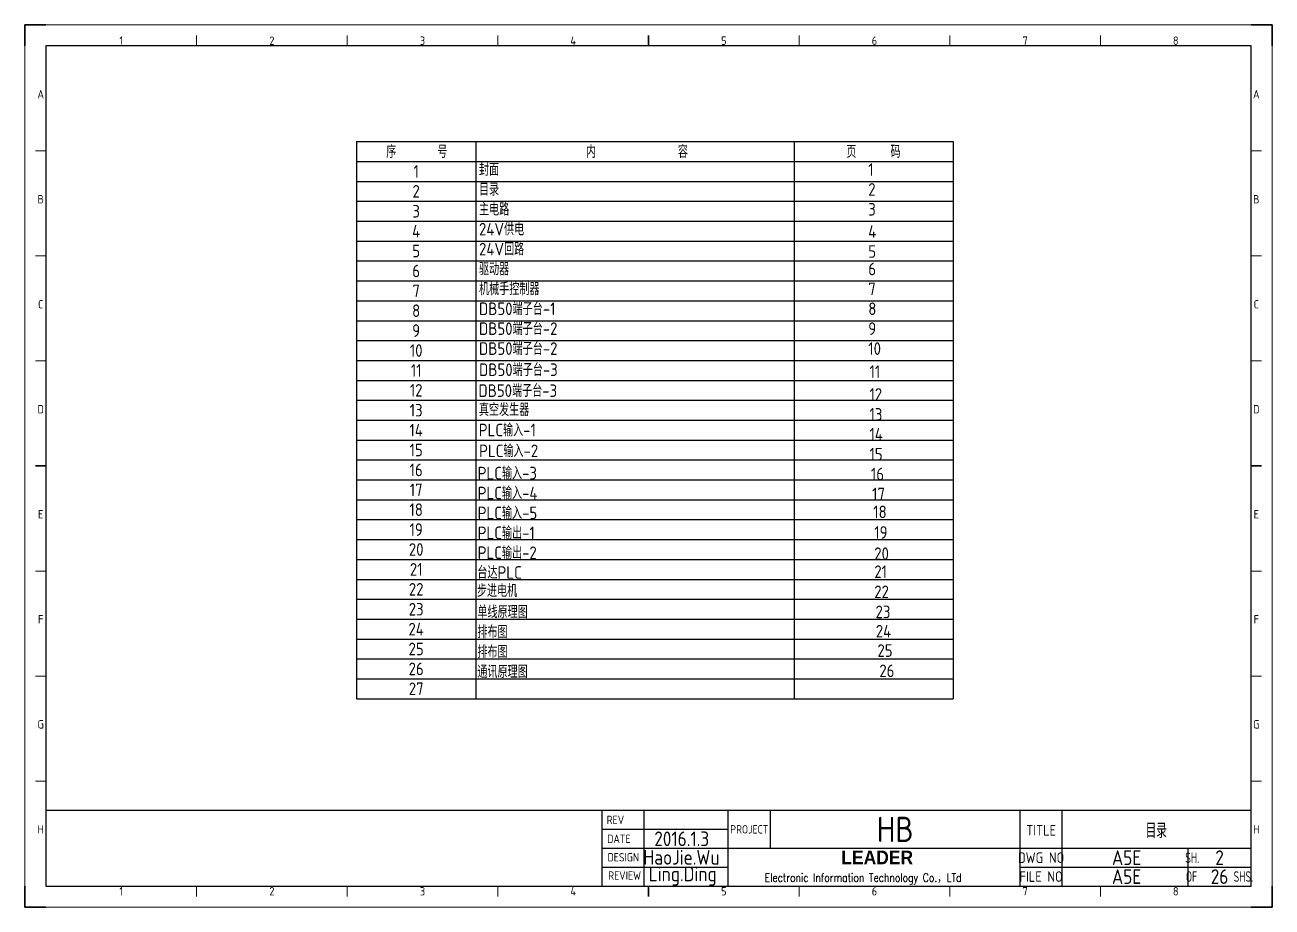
# Model space of a CAD drawing. Header units: millimetres. Extents: x -1699 to 15529, y -2130 to 61.
# Drawn here: x -1020 to -426, y -2130 to -1710 of the extents above; entities that cross this region are included whole.
import ezdxf
from ezdxf.enums import TextEntityAlignment as Align

# ---------------------------------------------------------------- set-up
doc = ezdxf.new("R2010")
doc.units = ezdxf.units.MM
doc.header["$LTSCALE"] = 10
for name, color, linetype in [('AE_BOR', 1, 'Continuous'), ('图框_标题栏属性', 1, 'Continuous'), ('图框_标题栏文字', 6, 'Continuous')]:
    doc.layers.add(name, color=color, linetype=linetype)
doc.styles.add('ACGBTS', font='ISOCP.SHX')
doc.styles.get("Standard").update_dxf_attribs({"font": 'simplex.shx', "width": 0.8, "height": 1.625, "bigfont": 'spec_bar.shx'})
doc.styles.add('工程字', font='gbenor.shx', dxfattribs={"bigfont": 'gbcbig.shx'})

# ---------------------------------------------------------------- blocks, each defined once
blk = doc.blocks.new('Border')
for p, q in [((584, 410), (10, 410)), ((10, 410), (10, 10)), ((584, 10), (584, 410)), ((10, 10), (584, 10))]:
    blk.add_line(p, q)
at = {"layer": 'AE_BOR', "color": 1, "lineweight": 30}
for p, q in [((10, 420), (0, 420)), ((0, 420), (0, 410)), ((594, 420), (584, 420)), ((594, 410), (594, 420)), ((297, 410), (297, 415)), ((5, 210), (10, 210)), ((584, 210), (589, 210)), ((0, 0), (0, 10)), ((297, 5), (297, 10)), ((594, 0), (594, 10)), ((0, 0), (10, 0)), ((594, 0), (584, 0))]:
    blk.add_line(p, q, dxfattribs=at)
at = {"layer": 'AE_BOR', "color": 1, "lineweight": 15}
for p, q in [((0, 420), (594, 420)), ((0, 0), (0, 420)), ((594, 420), (594, 0)), ((81.75, 410), (81.75, 415)), ((153.5, 410), (153.5, 415)), ((225.25, 410), (225.25, 415)), ((368.75, 410), (368.75, 415)), ((440.5, 410), (440.5, 415)), ((512.25, 410), (512.25, 415)), ((10, 360), (5, 360)), ((589, 360), (584, 360)), ((10, 310), (5, 310)), ((589, 310), (584, 310)), ((10, 260), (5, 260)), ((589, 260), (584, 260)), ((10, 160), (5, 160)), ((589, 160), (584, 160)), ((10, 110), (5, 110)), ((589, 110), (584, 110)), ((10, 60), (5, 60)), ((589, 60), (584, 60)), ((81.75, 5), (81.75, 10)), ((153.5, 5), (153.5, 10)), ((225.25, 5), (225.25, 10)), ((368.75, 5), (368.75, 10)), ((440.5, 5), (440.5, 10)), ((512.25, 5), (512.25, 10)), ((594, 0), (0, 0))]:
    blk.add_line(p, q, dxfattribs=at)
at = {"layer": 'AE_BOR', "color": 1, "lineweight": 15, "style": 'ACGBTS'}
for s, p in [('1', (45.875, 412.5)), ('2', (117.625, 412.5)), ('3', (189.375, 412.5)), ('4', (261.125, 412.5)), ('5', (332.875, 412.5)), ('6', (404.625, 412.5)), ('7', (476.375, 412.5)), ('8', (548.125, 412.5)), ('A', (7.5, 387)), ('A', (586.5, 387)), ('B', (7.5, 337)), ('B', (586.5, 337)), ('C', (7.5, 287)), ('C', (586.5, 287)), ('D', (7.5, 237)), ('D', (586.5, 237)), ('E', (7.5, 187)), ('E', (586.5, 187)), ('F', (7.5, 137)), ('F', (586.5, 137)), ('G', (7.5, 87)), ('G', (586.5, 87)), ('H', (7.5, 37)), ('H', (586.5, 37)), ('1', (45.875, 7.5)), ('2', (117.625, 7.5)), ('3', (189.375, 7.5)), ('4', (261.125, 7.5)), ('5', (332.875, 7.5)), ('6', (404.625, 7.5)), ('7', (476.375, 7.5)), ('8', (548.125, 7.5))]:
    blk.add_text(s, height=4, dxfattribs=at).set_placement(p, align=Align.MIDDLE)
blk = doc.blocks.new('TITLE3')
for p, q in [((-309, 0), (-309, 36)), ((-289, 0), (-289, 36)), ((-249, 0), (-249, 36)), ((-249, 0), (-249, 36)), ((-249, 0), (-249, 36)), ((-229, 36), (-229, 27)), ((-110, 0), (-110, 36)), ((-90, 0), (-90, 36)), ((-309, 27), (-249, 27)), ((-229, 27), (-229, 18)), ((-309, 18), (-248.01, 18)), ((-249, 18), (0, 18)), ((-30, 0), (-30, 18)), ((-309, 9), (-249, 9)), ((-110, 9), (0, 9)), ((-289, 4.18), (-289, 4.18)), ((-289, 4.18), (-289, 4.18))]:
    blk.add_line(p, q)
blk.add_lwpolyline([(-309, 36), (-574, 36), (-574, 0), (-309, 0)], close=True)
blk.add_lwpolyline([(-309, 0), (0, 0), (0, 36), (-309, 36)])
at = {"insert": (-248.01, 16.87), "char_height": 5, "attachment_point": 1}
blk.add_mtext_dynamic_manual_height_columns('\\pi52.854;{\\fArial Black|b0|i0|c0|p34;\\H1.3x;LEADER\\Fsimplex,spec_bar|c134;\\H1.0769x; }\\P\\pi16.37;{\\H0.8x;Electronic Information Technology Co.\\fSimSun|b0|i0|c134|p2;，\\Fsimplex,spec_bar|c134;LTd}', width=138.0147, gutter_width=8.12, heights=[69.93], dxfattribs=at)
at = {"layer": '图框_标题栏属性', "style": '工程字'}
for tag, height, p in [('版本', 7, (-271.17, 31.5)), ('项目', 12, (-169.5, 27)), ('名称', 7, (-45.16, 26.53)), ('日期', 7, (-271.17, 22.5)), ('制图', 7, (-271.33, 13.69)), ('文件', 7, (-59.26, 13.5)), ('页数', 7, (-16.34, 13.5)), ('审核', 7, (-270.7, 4.72)), ('图号', 7, (-59.26, 4.5)), ('总数', 7, (-16.34, 4.5))]:
    blk.add_attdef(tag, text='', height=height, dxfattribs=at).set_placement(p, align=Align.MIDDLE)
at = {"layer": '图框_标题栏文字', "style": '工程字'}
for s, height, p in [('REV', 4, (-302.75, 31.5)), ('DATE', 4, (-301.08, 22.5)), ('PROJECT', 4, (-239, 27)), ('TITLE', 5, (-100, 26.53)), ('DESIGN', 4, (-299, 13.69)), ('DWG NO', 5, (-100, 13.5)), ('REVIEW', 4, (-298.37, 5.01)), ('FILE NO', 5, (-100, 4.5))]:
    blk.add_text(s, height=height, dxfattribs=at).set_placement(p, align=Align.MIDDLE_CENTER)
at = {"layer": '图框_标题栏文字', "style": '工程字', "width": 0.8}
for s, p in [('SH.            ', (-15, 13.5)), ('OF        SHS.', (-15, 4.5))]:
    blk.add_text(s, height=5, dxfattribs=at).set_placement(p, align=Align.MIDDLE_CENTER)

msp = doc.modelspace()

# ---------------------------------------------------------------- linework, layer by layer
for p, q in [((-862.3, -1765.9), (-578.07, -1765.9)), ((-862.3, -1765.9), (-862.3, -2031.18)), ((-805.45, -1765.9), (-805.45, -2031.18)), ((-653.87, -1765.9), (-653.87, -2031.18)), ((-578.07, -1765.9), (-578.07, -2031.18)), ((-862.3, -1775.38), (-578.07, -1775.38)), ((-862.3, -1784.85), (-578.07, -1784.85)), ((-862.3, -1794.33), (-578.07, -1794.33)), ((-862.3, -1803.8), (-578.07, -1803.8)), ((-862.3, -1813.27), (-578.07, -1813.27)), ((-862.3, -1822.75), (-578.07, -1822.75)), ((-862.3, -1832.22), (-578.07, -1832.22)), ((-862.3, -1841.7), (-578.07, -1841.7)), ((-862.3, -1851.17), (-578.07, -1851.17)), ((-862.3, -1860.64), (-578.07, -1860.64)), ((-862.3, -1870.12), (-578.07, -1870.12)), ((-862.3, -1879.59), (-578.07, -1879.59)), ((-862.3, -1889.07), (-578.07, -1889.07)), ((-862.3, -1898.54), (-578.07, -1898.54)), ((-862.3, -1908.01), (-578.07, -1908.01)), ((-862.3, -1917.49), (-578.07, -1917.49)), ((-862.3, -1926.96), (-578.07, -1926.96)), ((-862.3, -1936.44), (-578.07, -1936.44)), ((-862.3, -1945.91), (-578.07, -1945.91)), ((-862.3, -1955.38), (-578.07, -1955.38)), ((-862.3, -1964.86), (-578.07, -1964.86)), ((-862.3, -1974.33), (-578.07, -1974.33)), ((-862.3, -1983.81), (-578.07, -1983.81)), ((-862.3, -1993.28), (-578.07, -1993.28)), ((-862.3, -2002.76), (-578.07, -2002.76)), ((-862.3, -2012.23), (-578.07, -2012.23)), ((-862.3, -2021.7), (-578.07, -2021.7)), ((-862.3, -2031.18), (-578.07, -2031.18))]:
    msp.add_line(p, q)

# ---------------------------------------------------------------- block references
ref = msp.add_blockref('TITLE3', (-436.21, -2120.36))
ref.add_attrib('总数', '26', dxfattribs={"layer": '图框_标题栏属性', "height": 7, "style": '工程字'}).set_placement((-451.21, -2115.86), align=Align.MIDDLE)
ref.add_attrib('页数', '2', dxfattribs={"layer": '图框_标题栏属性', "height": 7, "style": '工程字'}).set_placement((-451.21, -2106.86), align=Align.MIDDLE)
ref.add_attrib('文件', 'A5E', dxfattribs={"layer": '图框_标题栏属性', "height": 7, "style": '工程字'}).set_placement((-495.47, -2106.86), align=Align.MIDDLE)
ref.add_attrib('图号', 'A5E', dxfattribs={"layer": '图框_标题栏属性', "height": 7, "style": '工程字'}).set_placement((-495.47, -2115.86), align=Align.MIDDLE)
ref.add_attrib('名称', '目录', dxfattribs={"layer": '图框_标题栏属性', "height": 7, "style": '工程字'}).set_placement((-481.37, -2093.83), align=Align.MIDDLE)
ref.add_attrib('项目', 'HB', dxfattribs={"layer": '图框_标题栏属性', "height": 12, "style": '工程字'}).set_placement((-605.71, -2093.36), align=Align.MIDDLE)
ref.add_attrib('审核', 'Ling.Ding', dxfattribs={"layer": '图框_标题栏属性', "height": 7, "style": '工程字'}).set_placement((-706.91, -2115.64), align=Align.MIDDLE)
ref.add_attrib('制图', 'HaoJie.Wu', dxfattribs={"layer": '图框_标题栏属性', "height": 7, "style": '工程字'}).set_placement((-707.53, -2106.67), align=Align.MIDDLE)
ref.add_attrib('日期', '2016.1.3', dxfattribs={"layer": '图框_标题栏属性', "height": 7, "style": '工程字'}).set_placement((-707.38, -2097.86), align=Align.MIDDLE)
at = {"layer": 'AE_BOR'}
msp.add_blockref('Border', (-1020.21, -2130.36), dxfattribs=at)

# ---------------------------------------------------------------- texts
at = {"style": '工程字'}
for s, p in [('序      号', (-833.56, -1770.68)), ('内            容', (-728.72, -1770.68)), ('页     码', (-616.05, -1770.68))]:
    msp.add_text(s, height=6, dxfattribs=at).set_placement(p, align=Align.MIDDLE_CENTER)
for s, p in [('封面', (-803.94, -1782.19)), ('1', (-618.53, -1782.19)), ('目录', (-803.94, -1791.67)), ('2', (-618.53, -1791.67)), ('主电路', (-803.94, -1801.14)), ('3', (-618.53, -1801.14)), ('24V供电', (-803.94, -1810.61)), ('4', (-618.53, -1811.75)), ('24V回路', (-803.94, -1820.09)), ('5', (-618.53, -1821.22)), ('驱动器', (-803.94, -1829.56)), ('6', (-618.53, -1829.56)), ('机械手控制器', (-803.94, -1839.04)), ('7', (-618.53, -1839.04)), ('DB50端子台-1', (-803.94, -1848.51)), ('8', (-618.53, -1848.51)), ('DB50端子台-2', (-803.94, -1857.98)), ('9', (-618.53, -1857.98)), ('DB50端子台-2', (-803.94, -1867.46)), ('10', (-618.53, -1867.46)), ('DB50端子台-3', (-803.91, -1877.52)), ('11', (-617.97, -1878.45)), ('DB50端子台-3', (-804.19, -1887.49)), ('12', (-617.97, -1889.31)), ('真空发生器', (-803.98, -1896.55)), ('13', (-617.97, -1898.79)), ('PLC输入-1', (-804.05, -1906.24)), ('14', (-617.97, -1908.26)), ('PLC输入-2', (-803.89, -1916.15)), ('15', (-617.97, -1917.74)), ('PLC输入-3', (-804.57, -1926.76)), ('16', (-617.26, -1927.21)), ('PLC输入-4', (-804.57, -1936.24)), ('17', (-616.71, -1936.69)), ('PLC输入-5', (-804.57, -1945.71)), ('18', (-616.17, -1945.23)), ('PLC输出-1', (-804.57, -1955.19)), ('19', (-615.68, -1955.01)), ('PLC输出-2', (-804.57, -1964.66)), ('20', (-615.68, -1965.11)), ('台达PLC', (-804.73, -1974.07)), ('21', (-615.65, -1973.69)), ('步进电机', (-804.94, -1982.76)), ('22', (-615.68, -1983.27)), ('单线原理图', (-804.72, -1992.88)), ('23', (-615.07, -1992.83)), ('排布图', (-804.72, -2002.36)), ('24', (-614.93, -2002.02)), ('排布图', (-804.72, -2011.83)), ('25', (-614.16, -2011.24)), ('通讯原理图', (-804.72, -2021.31)), ('26', (-613.25, -2020.88))]:
    msp.add_text(s, height=6, dxfattribs=at).set_placement(p)
for s, p in [('1', (-833.87, -1780.11)), ('2', (-833.87, -1789.59)), ('3', (-833.87, -1799.06)), ('4', (-833.87, -1808.54)), ('5', (-833.87, -1818.01)), ('6', (-833.87, -1827.48)), ('7', (-833.87, -1836.96)), ('8', (-833.87, -1846.43)), ('9', (-833.87, -1855.91)), ('10', (-833.87, -1865.38)), ('11', (-833.87, -1874.86)), ('12', (-833.87, -1884.33)), ('13', (-833.87, -1893.8)), ('14', (-833.87, -1903.28)), ('15', (-833.87, -1912.75)), ('16', (-833.87, -1922.23)), ('17', (-833.87, -1931.7)), ('18', (-833.87, -1941.17)), ('19', (-833.87, -1950.65)), ('20', (-833.87, -1960.12)), ('21', (-833.87, -1969.6)), ('22', (-833.87, -1979.07)), ('23', (-833.87, -1988.54)), ('24', (-833.87, -1998.02)), ('25', (-833.87, -2007.49)), ('26', (-833.87, -2016.97)), ('27', (-833.87, -2026.44))]:
    msp.add_text(s, height=6, dxfattribs=at).set_placement(p, align=Align.MIDDLE)

doc.saveas('drawing.dxf')
